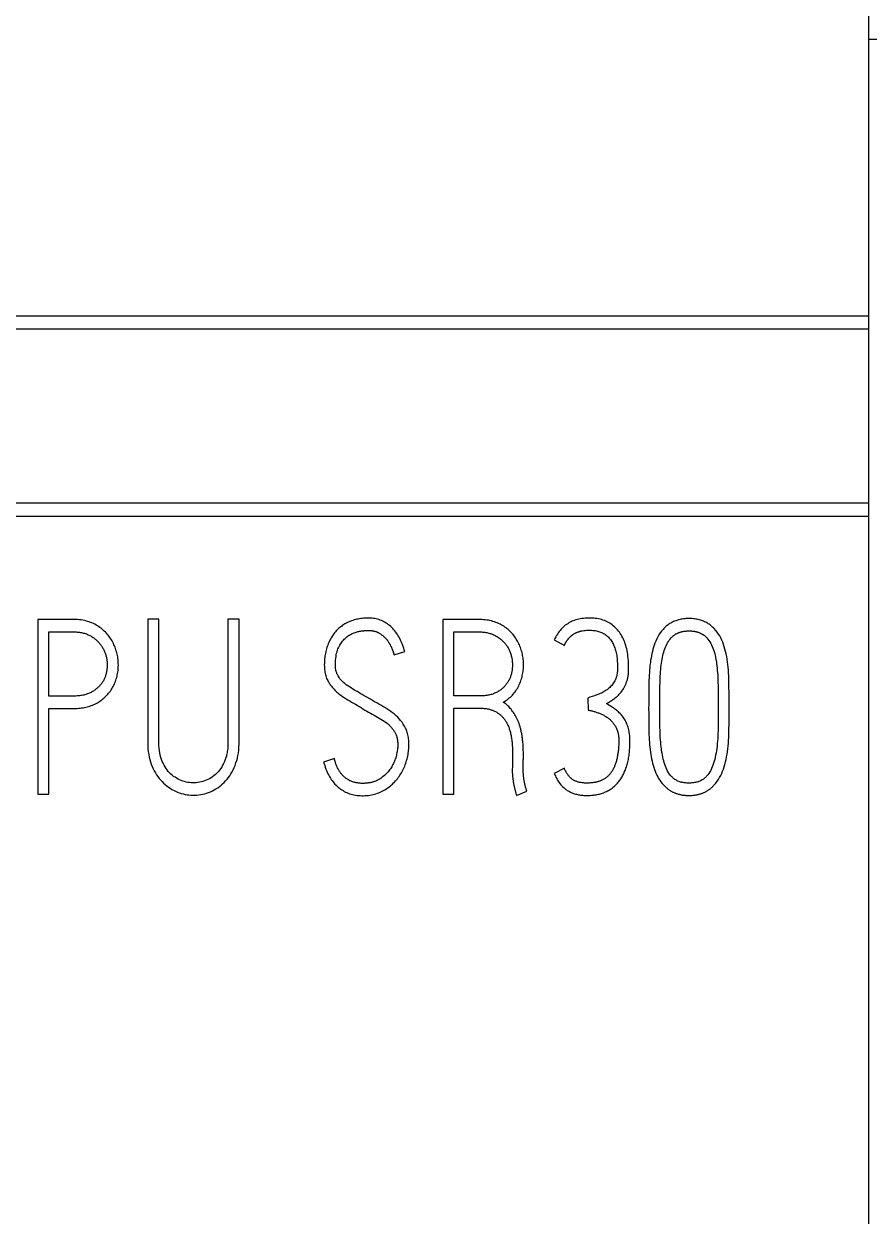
# Model space of a CAD drawing. Header units: inches. Extents: x 9000 to 22395, y 8106 to 17135.
# Drawn here: x 10273.94 to 10300.83, y 8392.68 to 8430.58 of the extents above; entities that cross this region are included whole.
import ezdxf

# ---------------------------------------------------------------- set-up
doc = ezdxf.new("R2010")
doc.units = ezdxf.units.IN
doc.header["$MEASUREMENT"] = 0
doc.layers.add('20000_FRONT_O', color=7, linetype='Continuous')
doc.layers.add('20500_FRONT_O_LABELING', color=7, linetype='Continuous')

# ---------------------------------------------------------------- blocks, each defined once
blk = doc.blocks.new('A$C21A67833')
at = {"layer": '20000_FRONT_O', "linetype": 'Continuous'}
for p, q in [((110, 0), (110, 100)), ((110, 56.444), (61.021, 56.444)), ((110, 56.258), (61.021, 56.258)), ((110, 53.765), (61.021, 53.765)), ((110, 53.578), (61.021, 53.578))]:
    blk.add_line(p, q, dxfattribs=at)
at = {"layer": '20500_FRONT_O_LABELING', "linetype": 'Continuous'}
for p, q in [((98.101, 52.103), (98.101, 49.603)), ((99.836, 52.106), (99.677, 52.106)), ((99.677, 52.106), (99.677, 50.334)), ((99.836, 50.336), (99.836, 52.106)), ((100.984, 52.106), (100.825, 52.106)), ((100.984, 50.361), (100.984, 52.106)), ((104.409, 52.103), (103.902, 52.103)), ((103.902, 52.103), (103.902, 49.603)), ((98.26, 51.926), (98.619, 51.926)), ((98.26, 51.007), (98.26, 51.926)), ((104.061, 51.926), (104.42, 51.926)), ((104.061, 51.011), (104.061, 51.926)), ((105.497, 51.812), (105.641, 51.732)), ((103.203, 51.596), (103.356, 51.645)), ((98.614, 51.007), (98.26, 51.007)), ((104.449, 51.011), (104.061, 51.011)), ((104.061, 49.603), (104.061, 50.834)), ((105.975, 50.979), (105.984, 50.806)), ((98.26, 49.603), (98.26, 50.831)), ((104.898, 50.221), (104.898, 49.991)), ((102.348, 50.112), (102.195, 50.064)), ((104.898, 49.991), (104.895, 49.96)), ((105.641, 49.974), (105.497, 49.901)), ((104.957, 49.586), (105.104, 49.648)), ((98.101, 49.603), (98.26, 49.603)), ((103.902, 49.603), (104.061, 49.603))]:
    blk.add_line(p, q, dxfattribs=at)
for points in [[(98.26, 50.831), (98.576, 50.831), (98.622, 50.831), (98.644, 50.831), (98.666, 50.832), (98.688, 50.833), (98.709, 50.835), (98.73, 50.838), (98.751, 50.841), (98.771, 50.845), (98.791, 50.849), (98.811, 50.853), (98.83, 50.859), (98.849, 50.865), (98.867, 50.871), (98.886, 50.878), (98.904, 50.886), (98.921, 50.894), (98.938, 50.902), (98.955, 50.911), (98.972, 50.921), (98.988, 50.931), (99.004, 50.942), (99.019, 50.954), (99.034, 50.966), (99.049, 50.978), (99.063, 50.991), (99.078, 51.005), (99.091, 51.019), (99.105, 51.033), (99.117, 51.048), (99.13, 51.064), (99.141, 51.079), (99.152, 51.095), (99.163, 51.112), (99.173, 51.128), (99.182, 51.145), (99.191, 51.162), (99.199, 51.18), (99.207, 51.198), (99.214, 51.216), (99.221, 51.235), (99.226, 51.253), (99.232, 51.272), (99.237, 51.291), (99.241, 51.31), (99.245, 51.329), (99.248, 51.349), (99.251, 51.368), (99.253, 51.388), (99.254, 51.408), (99.255, 51.428), (99.256, 51.448), (99.255, 51.468), (99.255, 51.488), (99.253, 51.508), (99.251, 51.528), (99.249, 51.548), (99.246, 51.568), (99.242, 51.588), (99.238, 51.607), (99.233, 51.627), (99.228, 51.647), (99.222, 51.666), (99.216, 51.686), (99.209, 51.705), (99.201, 51.724), (99.193, 51.742), (99.185, 51.76), (99.176, 51.778), (99.166, 51.796), (99.156, 51.813), (99.145, 51.83), (99.134, 51.846), (99.122, 51.862), (99.11, 51.878), (99.097, 51.894), (99.084, 51.909), (99.07, 51.924), (99.055, 51.938), (99.04, 51.952), (99.024, 51.965), (99.008, 51.978), (98.991, 51.99), (98.973, 52.002), (98.955, 52.013), (98.937, 52.024), (98.918, 52.034), (98.898, 52.044), (98.878, 52.053), (98.857, 52.062), (98.836, 52.07), (98.814, 52.076), (98.792, 52.083), (98.769, 52.088), (98.746, 52.092), (98.722, 52.096), (98.698, 52.099), (98.673, 52.101), (98.648, 52.102), (98.622, 52.103), (98.101, 52.103)], [(100.825, 52.106), (100.825, 50.346), (100.825, 50.327), (100.825, 50.307), (100.824, 50.288), (100.822, 50.269), (100.821, 50.251), (100.818, 50.233), (100.816, 50.215), (100.813, 50.198), (100.81, 50.181), (100.806, 50.164), (100.802, 50.148), (100.797, 50.132), (100.792, 50.117), (100.787, 50.101), (100.776, 50.072), (100.763, 50.044), (100.749, 50.017), (100.735, 49.992), (100.719, 49.968), (100.702, 49.946), (100.685, 49.924), (100.666, 49.904), (100.646, 49.886), (100.626, 49.869), (100.605, 49.853), (100.584, 49.838), (100.561, 49.825), (100.538, 49.813), (100.514, 49.803), (100.49, 49.794), (100.466, 49.786), (100.441, 49.779), (100.417, 49.774), (100.393, 49.77), (100.369, 49.767), (100.345, 49.766), (100.321, 49.766), (100.298, 49.767), (100.274, 49.769), (100.25, 49.773), (100.226, 49.778), (100.203, 49.784), (100.179, 49.791), (100.156, 49.799), (100.133, 49.809), (100.11, 49.82), (100.088, 49.832), (100.067, 49.845), (100.047, 49.859), (100.027, 49.875), (100.008, 49.892), (99.989, 49.91), (99.971, 49.93), (99.955, 49.951), (99.939, 49.973), (99.924, 49.996), (99.91, 50.021), (99.897, 50.046), (99.885, 50.073), (99.874, 50.102), (99.864, 50.131), (99.856, 50.162), (99.849, 50.194), (99.843, 50.228), (99.839, 50.263), (99.837, 50.299), (99.836, 50.336)], [(103.356, 51.645), (103.349, 51.671), (103.341, 51.695), (103.333, 51.719), (103.324, 51.743), (103.315, 51.765), (103.306, 51.788), (103.296, 51.809), (103.285, 51.83), (103.274, 51.85), (103.263, 51.869), (103.251, 51.888), (103.239, 51.906), (103.226, 51.924), (103.213, 51.941), (103.199, 51.957), (103.185, 51.972), (103.17, 51.987), (103.155, 52.002), (103.14, 52.015), (103.124, 52.028), (103.108, 52.04), (103.091, 52.051), (103.074, 52.061), (103.057, 52.071), (103.04, 52.079), (103.022, 52.087), (103.004, 52.095), (102.985, 52.101), (102.967, 52.107), (102.948, 52.111), (102.928, 52.115), (102.909, 52.119), (102.888, 52.121), (102.868, 52.123), (102.847, 52.124), (102.826, 52.124), (102.806, 52.123), (102.785, 52.122), (102.765, 52.121), (102.745, 52.119), (102.725, 52.116), (102.706, 52.113), (102.687, 52.11), (102.668, 52.106), (102.649, 52.102), (102.631, 52.097), (102.613, 52.091), (102.596, 52.085), (102.578, 52.079), (102.561, 52.071), (102.544, 52.064), (102.528, 52.056), (102.512, 52.048), (102.497, 52.039), (102.482, 52.03), (102.467, 52.02), (102.453, 52.01), (102.439, 51.999), (102.425, 51.988), (102.412, 51.977), (102.399, 51.965), (102.387, 51.953), (102.375, 51.94), (102.363, 51.927), (102.352, 51.913), (102.341, 51.899), (102.33, 51.885), (102.32, 51.87), (102.31, 51.855), (102.301, 51.839), (102.292, 51.823), (102.283, 51.807), (102.275, 51.79), (102.267, 51.773), (102.26, 51.755), (102.253, 51.737), (102.246, 51.719), (102.24, 51.701), (102.235, 51.682), (102.229, 51.663), (102.225, 51.643), (102.221, 51.623), (102.217, 51.603), (102.214, 51.583), (102.211, 51.562), (102.209, 51.542), (102.207, 51.52), (102.206, 51.499), (102.205, 51.477), (102.204, 51.455), (102.205, 51.433), (102.206, 51.411), (102.207, 51.39), (102.21, 51.37), (102.213, 51.35), (102.216, 51.331), (102.221, 51.313), (102.226, 51.295), (102.231, 51.278), (102.238, 51.261), (102.245, 51.245), (102.253, 51.229)], [(104.767, 50.921), (104.785, 50.932), (104.803, 50.943), (104.82, 50.955), (104.837, 50.968), (104.853, 50.981), (104.868, 50.994), (104.883, 51.008), (104.897, 51.022), (104.91, 51.037), (104.923, 51.052), (104.935, 51.068), (104.947, 51.084), (104.957, 51.101), (104.968, 51.118), (104.978, 51.135), (104.987, 51.153), (104.995, 51.171), (105.003, 51.19), (105.011, 51.208), (105.017, 51.227), (105.024, 51.245), (105.03, 51.264), (105.035, 51.282), (105.039, 51.301), (105.044, 51.32), (105.047, 51.339), (105.05, 51.358), (105.053, 51.377), (105.055, 51.396), (105.056, 51.416), (105.057, 51.435), (105.057, 51.454), (105.057, 51.474), (105.056, 51.493), (105.055, 51.513), (105.053, 51.532), (105.05, 51.551), (105.047, 51.57), (105.044, 51.589), (105.04, 51.608), (105.036, 51.627), (105.031, 51.646), (105.025, 51.665), (105.019, 51.684), (105.013, 51.702), (105.006, 51.721), (104.998, 51.739), (104.99, 51.756), (104.981, 51.774), (104.972, 51.791), (104.963, 51.808), (104.953, 51.824), (104.942, 51.84), (104.931, 51.856), (104.919, 51.872), (104.907, 51.887), (104.894, 51.902), (104.881, 51.917), (104.867, 51.931), (104.853, 51.944), (104.838, 51.958), (104.823, 51.97), (104.807, 51.983), (104.791, 51.994), (104.774, 52.006), (104.756, 52.017), (104.738, 52.027), (104.72, 52.037), (104.7, 52.046), (104.681, 52.054), (104.661, 52.062), (104.64, 52.07), (104.619, 52.076), (104.598, 52.082), (104.576, 52.087), (104.553, 52.092), (104.53, 52.095), (104.507, 52.098), (104.483, 52.1), (104.459, 52.102), (104.434, 52.103), (104.409, 52.103)], [(106.243, 50.9), (106.273, 50.917), (106.302, 50.935), (106.331, 50.954), (106.36, 50.974), (106.374, 50.985), (106.388, 50.996), (106.402, 51.008), (106.415, 51.021), (106.428, 51.035), (106.441, 51.049), (106.454, 51.064), (106.466, 51.079), (106.477, 51.095), (106.488, 51.112), (106.498, 51.13), (106.508, 51.149), (106.517, 51.168), (106.526, 51.188), (106.533, 51.209), (106.537, 51.22), (106.54, 51.231), (106.543, 51.243), (106.546, 51.254), (106.549, 51.267), (106.551, 51.279), (106.553, 51.292), (106.555, 51.305), (106.557, 51.319), (106.558, 51.333), (106.559, 51.347), (106.56, 51.362), (106.561, 51.377), (106.561, 51.392), (106.561, 51.408), (106.561, 51.424), (106.561, 51.455), (106.56, 51.486), (106.558, 51.516), (106.555, 51.545), (106.552, 51.574), (106.549, 51.601), (106.544, 51.629), (106.539, 51.655), (106.534, 51.681), (106.527, 51.706), (106.521, 51.731), (106.513, 51.755), (106.505, 51.778), (106.496, 51.8), (106.487, 51.822), (106.476, 51.843), (106.466, 51.863), (106.454, 51.883), (106.442, 51.902), (106.43, 51.92), (106.417, 51.937), (106.403, 51.954), (106.388, 51.97), (106.373, 51.986), (106.358, 52), (106.342, 52.014), (106.325, 52.026), (106.308, 52.039), (106.291, 52.05), (106.272, 52.06), (106.254, 52.07), (106.234, 52.079), (106.215, 52.087), (106.194, 52.094), (106.173, 52.101), (106.152, 52.106), (106.13, 52.111), (106.107, 52.115), (106.084, 52.119), (106.061, 52.121), (106.037, 52.123), (106.012, 52.124), (105.987, 52.124), (105.962, 52.123), (105.938, 52.121), (105.914, 52.119), (105.891, 52.116), (105.868, 52.112), (105.846, 52.108), (105.824, 52.102), (105.803, 52.096), (105.783, 52.089), (105.763, 52.082), (105.744, 52.073), (105.725, 52.064), (105.707, 52.054), (105.689, 52.043), (105.672, 52.032), (105.655, 52.02), (105.639, 52.007), (105.623, 51.993), (105.608, 51.978), (105.594, 51.963), (105.58, 51.947), (105.566, 51.93), (105.553, 51.912), (105.541, 51.893), (105.529, 51.874), (105.518, 51.854), (105.507, 51.833), (105.497, 51.812)], [(108, 50.88), (108, 50.929), (108, 50.977), (107.999, 51.025), (107.999, 51.072), (107.998, 51.118), (107.998, 51.163), (107.997, 51.208), (107.996, 51.252), (107.994, 51.295), (107.992, 51.338), (107.989, 51.379), (107.985, 51.42), (107.981, 51.46), (107.976, 51.499), (107.971, 51.537), (107.965, 51.574), (107.958, 51.611), (107.949, 51.646), (107.94, 51.68), (107.931, 51.714), (107.92, 51.747), (107.908, 51.779), (107.895, 51.809), (107.881, 51.839), (107.865, 51.868), (107.847, 51.895), (107.829, 51.922), (107.808, 51.947), (107.787, 51.972), (107.776, 51.983), (107.764, 51.994), (107.752, 52.005), (107.74, 52.015), (107.728, 52.025), (107.715, 52.034), (107.702, 52.043), (107.689, 52.051), (107.675, 52.058), (107.661, 52.066), (107.647, 52.072), (107.633, 52.079), (107.618, 52.085), (107.603, 52.09), (107.588, 52.095), (107.572, 52.099), (107.556, 52.103), (107.54, 52.106), (107.523, 52.109), (107.506, 52.112), (107.489, 52.114), (107.472, 52.115), (107.454, 52.116), (107.436, 52.117), (107.4, 52.116), (107.382, 52.115), (107.364, 52.114), (107.347, 52.112), (107.33, 52.11), (107.314, 52.107), (107.297, 52.103), (107.281, 52.1), (107.266, 52.095), (107.25, 52.091), (107.235, 52.085), (107.22, 52.08), (107.206, 52.073), (107.191, 52.067), (107.177, 52.06), (107.164, 52.052), (107.15, 52.044), (107.137, 52.035), (107.125, 52.026), (107.112, 52.016), (107.1, 52.006), (107.088, 51.996), (107.077, 51.985), (107.065, 51.973), (107.055, 51.961), (107.034, 51.936), (107.014, 51.91), (106.996, 51.883), (106.979, 51.854), (106.964, 51.825), (106.95, 51.795), (106.938, 51.763)], [(98.619, 51.926), (98.635, 51.926), (98.652, 51.925), (98.667, 51.924), (98.683, 51.923), (98.698, 51.921), (98.714, 51.919), (98.728, 51.916), (98.743, 51.913), (98.757, 51.909), (98.771, 51.906), (98.784, 51.901), (98.798, 51.896), (98.811, 51.891), (98.823, 51.886), (98.836, 51.88), (98.848, 51.874), (98.86, 51.867), (98.871, 51.861), (98.882, 51.854), (98.893, 51.847), (98.904, 51.839), (98.915, 51.832), (98.925, 51.824), (98.935, 51.816), (98.944, 51.807), (98.954, 51.799), (98.963, 51.79), (98.971, 51.78), (98.98, 51.771), (98.988, 51.761), (98.996, 51.752), (99.004, 51.742), (99.011, 51.732), (99.018, 51.721), (99.025, 51.711), (99.031, 51.7), (99.037, 51.689), (99.043, 51.679), (99.049, 51.667), (99.054, 51.656), (99.059, 51.645), (99.063, 51.633), (99.067, 51.621), (99.071, 51.61), (99.075, 51.598), (99.078, 51.586), (99.081, 51.574), (99.084, 51.562), (99.087, 51.55), (99.089, 51.538), (99.091, 51.526), (99.092, 51.515), (99.094, 51.503), (99.095, 51.491), (99.096, 51.479), (99.096, 51.467), (99.096, 51.455), (99.096, 51.443), (99.096, 51.431), (99.095, 51.419), (99.095, 51.408), (99.093, 51.396), (99.092, 51.384), (99.09, 51.372), (99.088, 51.361), (99.086, 51.349), (99.083, 51.338), (99.08, 51.326), (99.077, 51.315), (99.074, 51.304), (99.07, 51.292), (99.066, 51.281), (99.062, 51.27), (99.057, 51.259), (99.052, 51.248), (99.047, 51.238), (99.041, 51.227), (99.035, 51.217), (99.029, 51.207), (99.023, 51.197), (99.016, 51.188), (99.009, 51.178), (99.001, 51.169), (98.993, 51.16), (98.985, 51.151), (98.977, 51.142), (98.968, 51.133), (98.959, 51.125), (98.95, 51.117), (98.94, 51.109), (98.931, 51.101), (98.92, 51.094), (98.91, 51.087), (98.899, 51.08), (98.888, 51.073), (98.877, 51.067), (98.865, 51.06), (98.853, 51.055), (98.841, 51.049), (98.828, 51.043), (98.815, 51.038), (98.802, 51.034), (98.788, 51.029), (98.774, 51.025), (98.76, 51.022), (98.745, 51.019), (98.73, 51.016), (98.714, 51.014), (98.699, 51.012), (98.682, 51.01), (98.666, 51.009), (98.649, 51.008), (98.632, 51.007), (98.614, 51.007)], [(102.692, 51.062), (102.638, 51.092), (102.612, 51.107), (102.587, 51.123), (102.564, 51.138), (102.541, 51.154), (102.519, 51.17), (102.499, 51.186), (102.479, 51.202), (102.461, 51.219), (102.445, 51.237), (102.429, 51.256), (102.415, 51.275), (102.402, 51.295), (102.396, 51.305), (102.391, 51.315), (102.386, 51.326), (102.382, 51.338), (102.378, 51.349), (102.374, 51.361), (102.371, 51.373), (102.369, 51.386), (102.367, 51.399), (102.365, 51.412), (102.364, 51.426), (102.364, 51.44), (102.364, 51.468), (102.365, 51.496), (102.366, 51.523), (102.369, 51.548), (102.372, 51.573), (102.376, 51.597), (102.381, 51.619), (102.387, 51.641), (102.393, 51.662), (102.4, 51.681), (102.408, 51.7), (102.417, 51.717), (102.427, 51.734), (102.436, 51.75), (102.446, 51.766), (102.457, 51.78), (102.467, 51.794), (102.478, 51.807), (102.49, 51.82), (102.502, 51.832), (102.514, 51.843), (102.526, 51.853), (102.539, 51.863), (102.552, 51.872), (102.565, 51.88), (102.578, 51.888), (102.591, 51.895), (102.604, 51.902), (102.618, 51.908), (102.631, 51.914), (102.645, 51.919), (102.659, 51.923), (102.673, 51.927), (102.686, 51.93), (102.7, 51.933)], [(102.7, 51.933), (102.71, 51.935), (102.719, 51.936), (102.727, 51.937), (102.736, 51.939), (102.744, 51.94), (102.753, 51.941), (102.761, 51.942), (102.768, 51.943), (102.776, 51.944), (102.784, 51.944), (102.791, 51.945), (102.798, 51.946), (102.805, 51.946), (102.812, 51.946), (102.818, 51.947), (102.825, 51.947), (102.831, 51.947), (102.837, 51.947), (102.843, 51.947), (102.849, 51.947), (102.854, 51.946), (102.86, 51.946), (102.866, 51.946), (102.872, 51.945), (102.877, 51.945), (102.883, 51.944), (102.888, 51.943), (102.894, 51.942), (102.899, 51.941), (102.904, 51.94), (102.91, 51.939), (102.915, 51.938), (102.92, 51.937), (102.925, 51.935), (102.93, 51.934), (102.935, 51.932), (102.94, 51.931), (102.945, 51.929), (102.95, 51.927), (102.955, 51.926), (102.96, 51.924), (102.964, 51.921), (102.969, 51.919), (102.974, 51.917), (102.978, 51.915), (102.982, 51.912), (102.991, 51.907), (103, 51.902), (103.008, 51.897), (103.016, 51.891), (103.024, 51.886), (103.032, 51.88), (103.04, 51.874), (103.047, 51.868), (103.054, 51.862), (103.062, 51.855), (103.068, 51.848), (103.075, 51.842), (103.082, 51.835), (103.088, 51.828), (103.094, 51.82)], [(104.42, 51.926), (104.437, 51.926), (104.453, 51.925), (104.469, 51.924), (104.485, 51.923), (104.501, 51.921), (104.516, 51.919), (104.531, 51.916), (104.545, 51.913), (104.559, 51.909), (104.573, 51.905), (104.587, 51.901), (104.6, 51.896), (104.614, 51.891), (104.626, 51.885), (104.639, 51.879), (104.651, 51.873), (104.663, 51.866), (104.674, 51.86), (104.686, 51.853), (104.697, 51.846), (104.707, 51.838), (104.718, 51.831), (104.728, 51.823), (104.738, 51.815), (104.748, 51.806), (104.757, 51.798), (104.766, 51.789), (104.775, 51.78), (104.783, 51.77), (104.792, 51.761), (104.8, 51.751), (104.807, 51.741), (104.815, 51.731), (104.822, 51.721), (104.828, 51.71), (104.835, 51.7), (104.841, 51.689), (104.846, 51.678), (104.852, 51.666), (104.857, 51.655), (104.862, 51.643), (104.866, 51.631), (104.871, 51.619), (104.874, 51.607), (104.878, 51.595), (104.881, 51.583), (104.884, 51.571), (104.887, 51.558), (104.889, 51.546), (104.892, 51.534), (104.893, 51.522), (104.895, 51.509), (104.896, 51.497), (104.897, 51.485), (104.898, 51.472), (104.898, 51.46), (104.898, 51.448), (104.898, 51.436), (104.897, 51.423), (104.896, 51.411), (104.895, 51.399), (104.894, 51.387), (104.892, 51.375), (104.89, 51.363), (104.887, 51.351), (104.885, 51.34), (104.882, 51.328), (104.879, 51.316), (104.875, 51.304), (104.872, 51.293), (104.868, 51.281), (104.863, 51.27), (104.859, 51.258), (104.854, 51.248), (104.849, 51.237), (104.843, 51.226), (104.837, 51.216), (104.831, 51.205), (104.824, 51.195), (104.818, 51.186), (104.81, 51.176), (104.803, 51.166), (104.795, 51.157), (104.787, 51.148), (104.779, 51.139), (104.77, 51.13), (104.761, 51.122), (104.752, 51.114), (104.742, 51.106), (104.732, 51.098), (104.722, 51.091), (104.711, 51.084), (104.7, 51.077), (104.689, 51.07), (104.678, 51.064), (104.666, 51.058), (104.654, 51.052), (104.641, 51.047), (104.628, 51.041), (104.615, 51.037), (104.602, 51.032), (104.588, 51.028), (104.574, 51.025), (104.559, 51.022), (104.544, 51.019), (104.529, 51.016), (104.514, 51.014), (104.498, 51.013), (104.482, 51.012), (104.466, 51.011), (104.449, 51.011)], [(105.641, 51.732), (105.643, 51.738), (105.646, 51.743), (105.648, 51.748), (105.651, 51.753), (105.654, 51.758), (105.656, 51.763), (105.659, 51.768), (105.662, 51.773), (105.664, 51.778), (105.667, 51.783), (105.67, 51.787), (105.673, 51.792), (105.676, 51.796), (105.679, 51.801), (105.682, 51.805), (105.685, 51.809), (105.688, 51.813), (105.691, 51.817), (105.694, 51.821), (105.697, 51.825), (105.7, 51.829), (105.703, 51.833), (105.707, 51.837), (105.71, 51.84), (105.713, 51.844), (105.717, 51.847), (105.72, 51.851), (105.723, 51.854), (105.727, 51.857), (105.73, 51.86), (105.734, 51.863), (105.737, 51.866), (105.74, 51.869), (105.744, 51.872), (105.747, 51.875), (105.751, 51.878), (105.754, 51.881), (105.758, 51.883), (105.762, 51.886), (105.765, 51.888), (105.769, 51.891), (105.772, 51.893), (105.779, 51.898), (105.787, 51.902), (105.794, 51.906), (105.801, 51.91), (105.809, 51.913), (105.816, 51.916), (105.824, 51.92), (105.831, 51.923), (105.839, 51.925), (105.846, 51.928), (105.854, 51.93), (105.861, 51.933), (105.869, 51.935), (105.877, 51.937), (105.884, 51.939), (105.892, 51.94), (105.9, 51.942)], [(105.9, 51.942), (105.919, 51.945), (105.939, 51.947), (105.958, 51.949), (105.977, 51.95), (105.995, 51.95), (106.014, 51.95), (106.032, 51.949), (106.049, 51.948), (106.066, 51.946), (106.083, 51.944), (106.099, 51.941), (106.115, 51.937), (106.131, 51.933), (106.146, 51.928), (106.16, 51.923), (106.174, 51.917), (106.188, 51.91), (106.201, 51.903), (106.214, 51.896), (106.227, 51.888), (106.239, 51.879), (106.25, 51.87), (106.262, 51.86), (106.272, 51.849), (106.283, 51.838), (106.293, 51.827), (106.302, 51.815), (106.311, 51.802), (106.32, 51.789), (106.328, 51.775), (106.336, 51.76), (106.343, 51.746), (106.35, 51.73), (106.356, 51.714), (106.362, 51.697), (106.368, 51.68), (106.373, 51.662), (106.378, 51.644), (106.382, 51.625), (106.386, 51.606), (106.39, 51.586), (106.393, 51.565), (106.395, 51.544), (106.398, 51.522), (106.399, 51.5), (106.401, 51.477), (106.402, 51.453), (106.402, 51.429), (106.402, 51.405), (106.402, 51.393), (106.402, 51.381), (106.401, 51.37), (106.4, 51.358), (106.399, 51.347), (106.397, 51.337), (106.396, 51.326), (106.394, 51.316), (106.392, 51.306), (106.39, 51.296), (106.387, 51.286), (106.385, 51.277), (106.382, 51.268), (106.378, 51.259), (106.375, 51.25), (106.371, 51.242), (106.368, 51.234), (106.364, 51.226), (106.355, 51.21), (106.346, 51.196), (106.336, 51.181), (106.326, 51.168), (106.315, 51.155), (106.304, 51.143), (106.293, 51.131), (106.28, 51.12), (106.268, 51.109), (106.255, 51.099), (106.241, 51.09), (106.227, 51.081), (106.213, 51.072), (106.198, 51.064), (106.183, 51.056), (106.168, 51.049), (106.152, 51.042), (106.136, 51.035), (106.104, 51.023), (106.071, 51.012), (106.039, 51.001), (106.007, 50.99), (105.975, 50.979)], [(107.17, 51.839), (107.174, 51.844), (107.178, 51.848), (107.182, 51.852), (107.186, 51.857), (107.191, 51.861), (107.195, 51.865), (107.199, 51.868), (107.204, 51.872), (107.209, 51.876), (107.213, 51.879), (107.218, 51.883), (107.223, 51.886), (107.228, 51.889), (107.233, 51.893), (107.238, 51.896), (107.243, 51.899), (107.249, 51.901), (107.254, 51.904), (107.259, 51.907), (107.265, 51.909), (107.271, 51.912), (107.276, 51.914), (107.282, 51.916), (107.288, 51.919), (107.294, 51.921), (107.3, 51.922), (107.306, 51.924), (107.312, 51.926), (107.318, 51.928), (107.325, 51.929), (107.331, 51.931), (107.338, 51.932), (107.344, 51.933), (107.351, 51.934), (107.358, 51.935), (107.365, 51.936), (107.372, 51.937), (107.379, 51.938), (107.386, 51.938), (107.393, 51.939), (107.4, 51.939), (107.407, 51.94), (107.415, 51.94), (107.422, 51.94), (107.43, 51.94), (107.437, 51.94), (107.445, 51.939), (107.452, 51.939), (107.46, 51.939), (107.467, 51.938), (107.474, 51.938), (107.481, 51.937), (107.488, 51.936), (107.495, 51.935), (107.502, 51.934), (107.508, 51.933), (107.515, 51.931), (107.521, 51.93), (107.528, 51.929), (107.534, 51.927), (107.541, 51.925), (107.547, 51.923), (107.553, 51.922), (107.559, 51.92), (107.565, 51.917), (107.571, 51.915), (107.577, 51.913), (107.583, 51.91), (107.589, 51.908), (107.594, 51.905), (107.6, 51.902), (107.605, 51.9), (107.611, 51.897), (107.616, 51.894), (107.621, 51.89), (107.626, 51.887), (107.631, 51.884), (107.636, 51.88), (107.641, 51.877), (107.646, 51.873), (107.651, 51.869), (107.655, 51.865), (107.66, 51.861), (107.665, 51.857), (107.669, 51.853), (107.673, 51.848), (107.678, 51.844), (107.682, 51.839)], [(103.094, 51.82), (103.098, 51.816), (103.102, 51.811), (103.105, 51.806), (103.109, 51.801), (103.113, 51.796), (103.116, 51.791), (103.12, 51.786), (103.123, 51.78), (103.126, 51.775), (103.13, 51.77), (103.133, 51.765), (103.136, 51.76), (103.139, 51.755), (103.142, 51.749), (103.145, 51.744), (103.148, 51.739), (103.151, 51.733), (103.153, 51.728), (103.156, 51.723), (103.159, 51.717), (103.161, 51.712), (103.164, 51.706), (103.166, 51.701), (103.169, 51.695), (103.171, 51.69), (103.173, 51.685), (103.175, 51.679), (103.177, 51.674), (103.179, 51.669), (103.181, 51.664), (103.183, 51.659), (103.185, 51.654), (103.187, 51.648), (103.189, 51.644), (103.19, 51.639), (103.192, 51.634), (103.194, 51.629), (103.195, 51.624), (103.197, 51.619), (103.198, 51.615), (103.199, 51.61), (103.2, 51.605), (103.202, 51.601), (103.203, 51.596)], [(106.938, 51.763), (106.928, 51.735), (106.918, 51.706), (106.91, 51.677), (106.902, 51.647), (106.895, 51.616), (106.888, 51.584), (106.882, 51.552), (106.876, 51.519), (106.872, 51.486), (106.867, 51.452), (106.864, 51.417), (106.86, 51.381), (106.858, 51.345), (106.855, 51.308), (106.854, 51.271), (106.852, 51.232), (106.851, 51.194), (106.851, 51.154), (106.85, 51.115), (106.85, 51.074), (106.849, 51.034), (106.849, 50.992), (106.849, 50.95), (106.849, 50.908), (106.848, 50.822)], [(107.008, 50.821), (107.008, 50.899), (107.008, 50.938), (107.008, 50.976), (107.008, 51.014), (107.009, 51.051), (107.009, 51.087), (107.01, 51.123), (107.01, 51.158), (107.011, 51.193), (107.012, 51.227), (107.013, 51.26), (107.015, 51.293), (107.017, 51.325), (107.019, 51.357), (107.021, 51.388), (107.024, 51.418), (107.027, 51.448), (107.031, 51.478), (107.035, 51.506), (107.04, 51.534), (107.045, 51.561), (107.051, 51.587), (107.057, 51.613), (107.064, 51.637), (107.071, 51.661), (107.079, 51.684), (107.087, 51.706), (107.097, 51.727), (107.107, 51.748), (107.118, 51.768), (107.13, 51.787), (107.142, 51.805), (107.156, 51.823), (107.17, 51.839)], [(107.682, 51.839), (107.696, 51.821), (107.71, 51.802), (107.723, 51.782), (107.736, 51.761), (107.747, 51.74), (107.758, 51.717), (107.768, 51.694), (107.777, 51.669), (107.785, 51.644), (107.793, 51.617), (107.8, 51.59), (107.806, 51.562), (107.812, 51.533), (107.817, 51.503), (107.821, 51.472), (107.825, 51.44), (107.828, 51.407), (107.831, 51.374), (107.834, 51.34), (107.836, 51.306), (107.838, 51.27), (107.839, 51.234), (107.84, 51.198), (107.841, 51.161), (107.842, 51.123), (107.843, 51.084), (107.843, 51.044), (107.844, 51.004), (107.844, 50.964), (107.844, 50.922), (107.844, 50.88)], [(102.253, 51.229), (102.26, 51.217), (102.267, 51.205), (102.274, 51.193), (102.282, 51.181), (102.29, 51.169), (102.298, 51.158), (102.307, 51.147), (102.315, 51.136), (102.325, 51.125), (102.334, 51.114), (102.344, 51.104), (102.354, 51.094), (102.364, 51.084), (102.374, 51.074), (102.385, 51.065), (102.396, 51.055), (102.418, 51.037), (102.441, 51.019), (102.465, 51.002), (102.49, 50.985), (102.515, 50.969), (102.541, 50.953), (102.568, 50.938), (102.595, 50.922), (102.622, 50.907), (102.649, 50.891), (102.676, 50.875), (102.703, 50.858), (102.73, 50.842), (102.757, 50.825), (102.785, 50.808), (102.812, 50.792), (102.838, 50.777), (102.865, 50.762), (102.891, 50.747), (102.917, 50.733), (102.943, 50.72), (102.968, 50.706), (102.992, 50.693), (103.016, 50.679), (103.039, 50.664), (103.061, 50.649), (103.082, 50.634), (103.103, 50.618), (103.112, 50.61), (103.122, 50.602), (103.131, 50.594), (103.14, 50.585), (103.149, 50.577), (103.157, 50.568), (103.165, 50.559), (103.173, 50.55), (103.181, 50.541), (103.188, 50.531), (103.195, 50.522), (103.202, 50.512), (103.208, 50.502), (103.214, 50.492)], [(102.865, 50.961), (102.806, 50.996), (102.777, 51.013), (102.748, 51.03), (102.72, 51.046), (102.692, 51.062)], [(102.195, 50.064), (102.203, 50.038), (102.21, 50.013), (102.219, 49.988), (102.227, 49.964), (102.237, 49.941), (102.246, 49.918), (102.257, 49.896), (102.267, 49.875), (102.279, 49.855), (102.291, 49.835), (102.303, 49.816), (102.316, 49.798), (102.329, 49.78), (102.343, 49.764), (102.357, 49.747), (102.372, 49.732), (102.388, 49.717), (102.404, 49.703), (102.42, 49.69), (102.437, 49.677), (102.454, 49.666), (102.472, 49.655), (102.49, 49.644), (102.509, 49.635), (102.528, 49.626), (102.547, 49.618), (102.567, 49.611), (102.587, 49.605), (102.608, 49.599), (102.629, 49.594), (102.651, 49.59), (102.673, 49.587), (102.695, 49.585), (102.718, 49.583), (102.742, 49.582), (102.766, 49.582), (102.789, 49.583), (102.813, 49.584), (102.835, 49.586), (102.858, 49.589), (102.88, 49.593), (102.902, 49.598), (102.923, 49.603), (102.944, 49.609), (102.965, 49.616), (102.985, 49.624), (103.005, 49.633), (103.025, 49.642), (103.044, 49.652), (103.063, 49.662), (103.081, 49.673), (103.099, 49.685), (103.116, 49.697), (103.133, 49.709), (103.15, 49.722), (103.166, 49.736), (103.181, 49.749), (103.196, 49.764), (103.21, 49.778), (103.224, 49.794), (103.238, 49.809), (103.251, 49.825), (103.264, 49.842), (103.276, 49.859), (103.287, 49.876), (103.298, 49.893), (103.309, 49.911), (103.319, 49.93), (103.329, 49.948), (103.338, 49.967), (103.347, 49.987), (103.355, 50.006), (103.363, 50.026), (103.37, 50.047), (103.377, 50.067), (103.383, 50.088), (103.389, 50.109), (103.394, 50.13), (103.399, 50.15), (103.403, 50.171), (103.406, 50.192), (103.409, 50.213), (103.411, 50.234), (103.413, 50.255), (103.415, 50.276), (103.415, 50.297), (103.415, 50.318), (103.415, 50.339), (103.414, 50.359), (103.413, 50.379), (103.411, 50.398), (103.408, 50.417), (103.405, 50.435), (103.401, 50.453), (103.397, 50.47), (103.392, 50.487), (103.387, 50.504), (103.381, 50.52), (103.374, 50.535), (103.367, 50.55), (103.352, 50.579), (103.335, 50.607), (103.317, 50.633), (103.297, 50.659), (103.277, 50.683), (103.255, 50.706), (103.232, 50.727), (103.207, 50.748), (103.182, 50.768), (103.156, 50.788), (103.129, 50.806), (103.101, 50.824), (103.073, 50.842), (103.044, 50.859), (103.014, 50.875), (102.984, 50.892), (102.954, 50.909), (102.925, 50.926), (102.895, 50.944), (102.865, 50.961)], [(104.061, 50.834), (104.425, 50.834), (104.45, 50.834), (104.463, 50.834), (104.476, 50.833), (104.488, 50.832), (104.5, 50.831), (104.512, 50.829), (104.524, 50.828), (104.536, 50.826), (104.547, 50.824), (104.559, 50.821), (104.57, 50.818), (104.581, 50.815), (104.592, 50.812), (104.602, 50.808), (104.613, 50.805), (104.623, 50.801), (104.633, 50.796), (104.643, 50.792), (104.653, 50.787), (104.663, 50.782), (104.672, 50.776), (104.681, 50.771), (104.69, 50.765), (104.699, 50.758), (104.708, 50.752), (104.717, 50.745), (104.725, 50.738), (104.733, 50.731), (104.741, 50.723), (104.749, 50.716), (104.757, 50.708), (104.764, 50.699), (104.772, 50.691), (104.779, 50.682), (104.786, 50.673), (104.793, 50.663), (104.799, 50.653), (104.805, 50.643), (104.812, 50.633), (104.818, 50.622), (104.823, 50.611), (104.829, 50.6), (104.834, 50.589), (104.839, 50.577), (104.844, 50.565), (104.849, 50.552), (104.853, 50.539), (104.857, 50.526), (104.861, 50.513), (104.865, 50.499), (104.869, 50.485), (104.872, 50.471), (104.875, 50.456), (104.878, 50.442), (104.881, 50.426), (104.884, 50.411), (104.886, 50.395), (104.888, 50.379), (104.89, 50.363), (104.892, 50.346), (104.893, 50.329), (104.895, 50.312), (104.896, 50.294), (104.897, 50.276), (104.897, 50.258), (104.898, 50.239), (104.898, 50.221)], [(105.054, 50.106), (105.054, 50.176), (105.054, 50.194), (105.054, 50.211), (105.053, 50.228), (105.053, 50.245), (105.052, 50.262), (105.051, 50.278), (105.051, 50.294), (105.05, 50.31), (105.049, 50.326), (105.047, 50.342), (105.046, 50.357), (105.044, 50.372), (105.043, 50.387), (105.041, 50.402), (105.039, 50.416), (105.037, 50.43), (105.035, 50.444), (105.033, 50.458), (105.031, 50.471), (105.028, 50.485), (105.025, 50.498), (105.023, 50.511), (105.02, 50.523), (105.017, 50.536), (105.014, 50.548), (105.01, 50.56), (105.007, 50.572), (105.004, 50.583), (105, 50.595), (104.996, 50.606), (104.992, 50.616), (104.988, 50.627), (104.984, 50.638), (104.98, 50.648), (104.976, 50.658), (104.971, 50.667), (104.962, 50.687), (104.952, 50.705), (104.943, 50.723), (104.933, 50.74), (104.922, 50.757), (104.912, 50.773), (104.901, 50.788), (104.89, 50.803), (104.879, 50.818), (104.867, 50.831), (104.856, 50.845), (104.844, 50.857), (104.831, 50.869), (104.819, 50.881), (104.806, 50.892), (104.793, 50.902), (104.78, 50.912), (104.767, 50.921)], [(105.497, 49.901), (105.505, 49.883), (105.513, 49.865), (105.521, 49.847), (105.531, 49.829), (105.54, 49.811), (105.551, 49.792), (105.562, 49.774), (105.575, 49.757), (105.588, 49.74), (105.603, 49.723), (105.619, 49.708), (105.636, 49.693), (105.654, 49.678), (105.664, 49.671), (105.673, 49.665), (105.683, 49.658), (105.694, 49.652), (105.704, 49.646), (105.715, 49.64), (105.727, 49.635), (105.738, 49.629), (105.75, 49.624), (105.762, 49.619), (105.774, 49.614), (105.787, 49.61), (105.8, 49.606), (105.814, 49.602), (105.828, 49.599), (105.842, 49.596), (105.857, 49.594), (105.873, 49.591), (105.889, 49.589), (105.905, 49.588), (105.922, 49.587), (105.939, 49.586), (105.957, 49.586), (105.975, 49.586), (105.993, 49.586), (106.011, 49.587), (106.028, 49.588), (106.046, 49.589), (106.063, 49.591), (106.079, 49.593), (106.096, 49.596), (106.112, 49.599), (106.128, 49.602), (106.144, 49.606), (106.159, 49.61), (106.174, 49.615), (106.189, 49.62), (106.204, 49.625), (106.218, 49.631), (106.232, 49.637), (106.246, 49.643), (106.26, 49.65), (106.273, 49.657), (106.286, 49.665), (106.299, 49.673), (106.311, 49.681), (106.324, 49.69), (106.336, 49.699), (106.347, 49.709), (106.359, 49.719), (106.37, 49.729), (106.381, 49.74), (106.391, 49.751), (106.402, 49.762), (106.412, 49.774), (106.422, 49.786), (106.431, 49.799), (106.441, 49.811), (106.45, 49.825), (106.458, 49.838), (106.467, 49.852), (106.475, 49.866), (106.483, 49.881), (106.49, 49.896), (106.497, 49.911), (106.504, 49.926), (106.511, 49.942), (106.517, 49.959), (106.523, 49.975), (106.529, 49.992), (106.534, 50.009), (106.539, 50.027), (106.544, 50.045), (106.549, 50.063), (106.553, 50.082), (106.557, 50.1), (106.56, 50.12), (106.564, 50.139), (106.567, 50.159), (106.569, 50.179), (106.572, 50.2), (106.574, 50.221), (106.576, 50.242), (106.577, 50.264), (106.578, 50.286), (106.579, 50.308), (106.58, 50.33), (106.58, 50.353), (106.58, 50.377), (106.58, 50.399), (106.578, 50.422), (106.577, 50.443), (106.574, 50.464), (106.571, 50.485), (106.568, 50.505), (106.564, 50.524), (106.559, 50.543), (106.554, 50.561), (106.548, 50.579), (106.542, 50.596), (106.535, 50.613), (106.528, 50.629), (106.52, 50.645), (106.512, 50.661), (106.503, 50.676), (106.494, 50.69), (106.485, 50.704), (106.475, 50.718), (106.464, 50.731), (106.453, 50.744), (106.441, 50.757), (106.428, 50.769), (106.415, 50.781), (106.402, 50.793), (106.388, 50.804), (106.373, 50.815), (106.358, 50.826), (106.343, 50.837), (106.327, 50.847), (106.311, 50.858), (106.295, 50.869), (106.278, 50.879), (106.243, 50.9)], [(107.844, 50.88), (107.844, 50.795), (107.844, 50.753), (107.844, 50.712), (107.843, 50.671), (107.843, 50.63), (107.842, 50.59), (107.841, 50.551), (107.841, 50.512), (107.839, 50.474), (107.838, 50.436), (107.836, 50.399), (107.833, 50.363), (107.83, 50.328), (107.827, 50.293), (107.823, 50.259), (107.818, 50.226), (107.813, 50.194), (107.807, 50.162), (107.801, 50.132), (107.794, 50.102), (107.786, 50.074), (107.778, 50.046), (107.769, 50.019), (107.759, 49.994), (107.748, 49.969), (107.736, 49.945), (107.723, 49.923), (107.709, 49.901), (107.694, 49.881), (107.678, 49.862), (107.669, 49.853), (107.661, 49.844), (107.652, 49.836), (107.642, 49.828), (107.633, 49.821), (107.623, 49.814), (107.612, 49.807), (107.601, 49.801), (107.59, 49.796), (107.579, 49.791), (107.567, 49.786), (107.555, 49.781), (107.543, 49.778), (107.53, 49.774), (107.517, 49.771), (107.503, 49.769), (107.489, 49.766), (107.475, 49.765), (107.461, 49.764), (107.446, 49.763), (107.431, 49.762), (107.415, 49.762), (107.4, 49.763), (107.385, 49.764), (107.371, 49.765), (107.357, 49.767), (107.343, 49.769), (107.33, 49.772), (107.317, 49.775), (107.304, 49.778), (107.292, 49.782), (107.28, 49.787), (107.268, 49.791), (107.257, 49.797), (107.246, 49.802), (107.235, 49.808), (107.225, 49.815), (107.215, 49.822), (107.205, 49.829), (107.196, 49.837), (107.187, 49.845), (107.179, 49.853), (107.163, 49.872), (107.147, 49.891), (107.133, 49.911), (107.12, 49.933), (107.108, 49.955), (107.097, 49.979), (107.087, 50.004), (107.078, 50.03)], [(107.788, 49.738), (107.809, 49.762), (107.828, 49.788), (107.847, 49.815), (107.864, 49.842), (107.879, 49.871), (107.894, 49.901), (107.907, 49.932), (107.918, 49.963), (107.929, 49.996), (107.939, 50.03), (107.949, 50.065), (107.957, 50.1), (107.964, 50.137), (107.971, 50.174), (107.976, 50.212), (107.981, 50.251), (107.986, 50.291), (107.989, 50.332), (107.992, 50.374), (107.994, 50.416), (107.996, 50.459), (107.997, 50.503), (107.998, 50.547), (107.999, 50.593), (107.999, 50.639), (108, 50.686), (108, 50.733), (108, 50.782), (108, 50.88)], [(105.984, 50.806), (105.995, 50.804), (106.006, 50.802), (106.018, 50.799), (106.029, 50.797), (106.04, 50.794), (106.051, 50.791), (106.063, 50.788), (106.074, 50.785), (106.085, 50.781), (106.096, 50.778), (106.108, 50.774), (106.119, 50.77), (106.13, 50.766), (106.142, 50.762), (106.153, 50.758), (106.164, 50.753), (106.175, 50.748), (106.186, 50.743), (106.196, 50.738), (106.207, 50.732), (106.217, 50.727), (106.227, 50.72), (106.237, 50.714), (106.247, 50.707), (106.257, 50.701), (106.267, 50.693), (106.276, 50.686), (106.286, 50.679), (106.295, 50.671), (106.304, 50.662), (106.312, 50.654), (106.321, 50.645), (106.329, 50.636), (106.336, 50.626), (106.344, 50.617), (106.351, 50.607), (106.358, 50.596), (106.365, 50.586), (106.372, 50.575), (106.378, 50.563), (106.384, 50.552), (106.386, 50.546), (106.389, 50.54), (106.392, 50.534), (106.394, 50.528), (106.397, 50.521), (106.399, 50.515), (106.401, 50.509), (106.403, 50.502), (106.405, 50.496), (106.407, 50.489), (106.409, 50.483), (106.41, 50.476), (106.412, 50.469), (106.413, 50.462), (106.414, 50.455), (106.415, 50.448), (106.417, 50.441), (106.417, 50.434), (106.418, 50.426), (106.419, 50.419), (106.42, 50.411), (106.42, 50.404), (106.421, 50.396), (106.421, 50.389), (106.421, 50.381), (106.421, 50.373)], [(106.848, 50.822), (106.849, 50.779), (106.849, 50.737), (106.849, 50.695), (106.849, 50.654), (106.85, 50.614), (106.85, 50.574), (106.851, 50.534), (106.852, 50.496), (106.852, 50.457), (106.854, 50.42), (106.856, 50.383), (106.858, 50.346), (106.861, 50.311), (106.864, 50.275), (106.868, 50.241), (106.873, 50.207), (106.878, 50.173), (106.884, 50.141), (106.89, 50.109), (106.897, 50.077), (106.904, 50.047), (106.912, 50.017), (106.921, 49.988), (106.93, 49.959), (106.94, 49.932), (106.951, 49.905), (106.964, 49.878), (106.977, 49.853), (106.991, 49.828), (107.007, 49.805), (107.024, 49.782), (107.042, 49.759), (107.061, 49.738)], [(107.078, 50.03), (107.07, 50.055), (107.063, 50.081), (107.056, 50.107), (107.05, 50.135), (107.044, 50.163), (107.039, 50.192), (107.034, 50.222), (107.03, 50.252), (107.026, 50.283), (107.023, 50.315), (107.02, 50.348), (107.017, 50.381), (107.015, 50.415), (107.013, 50.449), (107.012, 50.484), (107.011, 50.52), (107.01, 50.556), (107.009, 50.592), (107.009, 50.629), (107.008, 50.667), (107.008, 50.705), (107.008, 50.743), (107.008, 50.781), (107.008, 50.821)], [(99.677, 50.334), (99.678, 50.292), (99.68, 50.251), (99.684, 50.211), (99.69, 50.173), (99.697, 50.135), (99.706, 50.099), (99.716, 50.065), (99.727, 50.031), (99.74, 49.999), (99.754, 49.968), (99.77, 49.938), (99.786, 49.909), (99.803, 49.882), (99.821, 49.856), (99.84, 49.83), (99.86, 49.807), (99.881, 49.784), (99.902, 49.762), (99.925, 49.742), (99.948, 49.723), (99.972, 49.705), (99.996, 49.688), (100.021, 49.673), (100.047, 49.659), (100.074, 49.646), (100.101, 49.635), (100.128, 49.624), (100.155, 49.615), (100.183, 49.608), (100.211, 49.601), (100.239, 49.596), (100.267, 49.593), (100.295, 49.59), (100.323, 49.589), (100.352, 49.589), (100.38, 49.591), (100.408, 49.594), (100.436, 49.598), (100.464, 49.604), (100.492, 49.611), (100.52, 49.619), (100.548, 49.628), (100.575, 49.639), (100.602, 49.651), (100.628, 49.665), (100.653, 49.68), (100.678, 49.696), (100.702, 49.713), (100.726, 49.731), (100.749, 49.751), (100.771, 49.772), (100.792, 49.794), (100.812, 49.818), (100.832, 49.843), (100.85, 49.868), (100.868, 49.896), (100.884, 49.924), (100.9, 49.954), (100.914, 49.984), (100.928, 50.016), (100.94, 50.05), (100.951, 50.084), (100.96, 50.12), (100.968, 50.157), (100.974, 50.195), (100.979, 50.235), (100.982, 50.276), (100.984, 50.318), (100.984, 50.361)], [(103.214, 50.492), (103.22, 50.483), (103.225, 50.473), (103.229, 50.463), (103.233, 50.452), (103.237, 50.441), (103.241, 50.43), (103.244, 50.419), (103.247, 50.407), (103.249, 50.395), (103.251, 50.383), (103.253, 50.37), (103.254, 50.357), (103.255, 50.344), (103.256, 50.33), (103.256, 50.316), (103.256, 50.302), (103.256, 50.287), (103.255, 50.272), (103.253, 50.257), (103.251, 50.242), (103.249, 50.226), (103.247, 50.21), (103.244, 50.194), (103.24, 50.177), (103.236, 50.16), (103.232, 50.143), (103.227, 50.126), (103.221, 50.109), (103.216, 50.092), (103.209, 50.076), (103.202, 50.059), (103.195, 50.043), (103.187, 50.027), (103.178, 50.011), (103.169, 49.996), (103.16, 49.98), (103.15, 49.965), (103.139, 49.95), (103.128, 49.936), (103.117, 49.922), (103.104, 49.908), (103.091, 49.895), (103.078, 49.882), (103.064, 49.87), (103.049, 49.858), (103.034, 49.846), (103.018, 49.835), (103.002, 49.824), (102.985, 49.814), (102.976, 49.809), (102.967, 49.804), (102.958, 49.799), (102.949, 49.795), (102.94, 49.791), (102.93, 49.787), (102.921, 49.784), (102.911, 49.781), (102.901, 49.778), (102.891, 49.775), (102.88, 49.772), (102.87, 49.77), (102.859, 49.768), (102.848, 49.766), (102.837, 49.764), (102.826, 49.763), (102.815, 49.761), (102.803, 49.76), (102.791, 49.76), (102.779, 49.759), (102.767, 49.759), (102.755, 49.759), (102.743, 49.759), (102.731, 49.759), (102.719, 49.76), (102.707, 49.761), (102.696, 49.762), (102.684, 49.764), (102.673, 49.765), (102.662, 49.767), (102.651, 49.77), (102.641, 49.772), (102.63, 49.775), (102.62, 49.778), (102.61, 49.781), (102.6, 49.785), (102.59, 49.789), (102.58, 49.793), (102.571, 49.797), (102.562, 49.802), (102.553, 49.806), (102.544, 49.812), (102.535, 49.817), (102.526, 49.823), (102.518, 49.828), (102.51, 49.835), (102.501, 49.841), (102.494, 49.848), (102.486, 49.855), (102.478, 49.862), (102.471, 49.869), (102.464, 49.877), (102.457, 49.885), (102.45, 49.893), (102.443, 49.902), (102.436, 49.91), (102.43, 49.919), (102.424, 49.929), (102.418, 49.938), (102.412, 49.948), (102.406, 49.958), (102.401, 49.968), (102.395, 49.979), (102.39, 49.99), (102.385, 50.001), (102.38, 50.012), (102.376, 50.024), (102.371, 50.036), (102.367, 50.048), (102.363, 50.06), (102.359, 50.073), (102.355, 50.086), (102.351, 50.099), (102.348, 50.112)], [(106.421, 50.373), (106.421, 50.355), (106.42, 50.337), (106.42, 50.32), (106.419, 50.303), (106.418, 50.286), (106.417, 50.27), (106.415, 50.253), (106.414, 50.237), (106.412, 50.222), (106.41, 50.206), (106.408, 50.191), (106.406, 50.176), (106.404, 50.161), (106.401, 50.147), (106.398, 50.133), (106.396, 50.119), (106.392, 50.106), (106.389, 50.092), (106.386, 50.079), (106.382, 50.066), (106.378, 50.054), (106.374, 50.042), (106.37, 50.03), (106.366, 50.018), (106.361, 50.007), (106.357, 49.996), (106.352, 49.985), (106.347, 49.974), (106.341, 49.964), (106.336, 49.954), (106.33, 49.944), (106.325, 49.935), (106.319, 49.926), (106.313, 49.917), (106.306, 49.908), (106.3, 49.9), (106.293, 49.891), (106.286, 49.884), (106.279, 49.876), (106.272, 49.868), (106.264, 49.861), (106.256, 49.854), (106.248, 49.848), (106.24, 49.841), (106.232, 49.835), (106.223, 49.829), (106.215, 49.824), (106.206, 49.818), (106.196, 49.813), (106.187, 49.808), (106.177, 49.803), (106.168, 49.799), (106.158, 49.795), (106.147, 49.791), (106.137, 49.787), (106.126, 49.784), (106.116, 49.781), (106.105, 49.778), (106.093, 49.775), (106.082, 49.773), (106.07, 49.771), (106.058, 49.769), (106.046, 49.767), (106.034, 49.766), (106.022, 49.764), (106.009, 49.764), (105.996, 49.763), (105.983, 49.762), (105.97, 49.762), (105.956, 49.762), (105.943, 49.763), (105.931, 49.763), (105.918, 49.764), (105.906, 49.766), (105.894, 49.767), (105.882, 49.769), (105.871, 49.771), (105.86, 49.773), (105.849, 49.775), (105.839, 49.778), (105.829, 49.781), (105.819, 49.784), (105.809, 49.788), (105.8, 49.792), (105.791, 49.796), (105.782, 49.8), (105.774, 49.805), (105.766, 49.81), (105.758, 49.815), (105.75, 49.82), (105.743, 49.826), (105.735, 49.832), (105.728, 49.839), (105.721, 49.845), (105.714, 49.852), (105.708, 49.86), (105.701, 49.868), (105.695, 49.876), (105.689, 49.884), (105.683, 49.893), (105.677, 49.902), (105.671, 49.911), (105.666, 49.921), (105.66, 49.931), (105.655, 49.941), (105.65, 49.951), (105.645, 49.962), (105.641, 49.974)], [(105.051, 49.979), (105.051, 50.044), (105.051, 50.057), (105.051, 50.069), (105.051, 50.075), (105.052, 50.082), (105.052, 50.088), (105.052, 50.094), (105.053, 50.1), (105.054, 50.106)], [(104.895, 49.96), (104.895, 49.953), (104.895, 49.945), (104.895, 49.938), (104.895, 49.931), (104.895, 49.923), (104.896, 49.916), (104.896, 49.908), (104.897, 49.9), (104.897, 49.893), (104.898, 49.885), (104.898, 49.877), (104.899, 49.869), (104.9, 49.861), (104.901, 49.853), (104.901, 49.845), (104.902, 49.837), (104.903, 49.829), (104.904, 49.82), (104.905, 49.812), (104.906, 49.804), (104.908, 49.795), (104.909, 49.787), (104.91, 49.778), (104.912, 49.77), (104.913, 49.761), (104.915, 49.752), (104.916, 49.744), (104.918, 49.735), (104.92, 49.726), (104.922, 49.717), (104.924, 49.708), (104.926, 49.699), (104.928, 49.69), (104.93, 49.68), (104.932, 49.671), (104.935, 49.662), (104.937, 49.653), (104.94, 49.643), (104.942, 49.634), (104.945, 49.624), (104.948, 49.615), (104.951, 49.605), (104.954, 49.595), (104.957, 49.586)], [(105.104, 49.648), (105.1, 49.659), (105.096, 49.67), (105.093, 49.68), (105.089, 49.691), (105.086, 49.702), (105.083, 49.712), (105.081, 49.723), (105.078, 49.733), (105.075, 49.743), (105.073, 49.754), (105.071, 49.764), (105.069, 49.774), (105.067, 49.784), (105.065, 49.794), (105.064, 49.803), (105.062, 49.813), (105.061, 49.823), (105.06, 49.832), (105.059, 49.842), (105.058, 49.851), (105.057, 49.86), (105.056, 49.87), (105.055, 49.879), (105.055, 49.888), (105.054, 49.896), (105.053, 49.905), (105.053, 49.914), (105.052, 49.922), (105.052, 49.931), (105.052, 49.939), (105.051, 49.947), (105.051, 49.955), (105.051, 49.963), (105.051, 49.971), (105.051, 49.979)], [(107.061, 49.738), (107.067, 49.731), (107.073, 49.725), (107.079, 49.718), (107.086, 49.712), (107.092, 49.706), (107.099, 49.7), (107.105, 49.694), (107.112, 49.688), (107.119, 49.682), (107.126, 49.677), (107.133, 49.672), (107.14, 49.667), (107.148, 49.662), (107.155, 49.657), (107.163, 49.652), (107.17, 49.648), (107.178, 49.644), (107.186, 49.639), (107.193, 49.635), (107.201, 49.631), (107.21, 49.628), (107.218, 49.624), (107.226, 49.621), (107.234, 49.618), (107.243, 49.615), (107.251, 49.612), (107.26, 49.609), (107.269, 49.606), (107.278, 49.604), (107.287, 49.602), (107.296, 49.599), (107.305, 49.597), (107.314, 49.596), (107.323, 49.594), (107.333, 49.592), (107.342, 49.591), (107.352, 49.59), (107.362, 49.589), (107.372, 49.588), (107.382, 49.587), (107.392, 49.586), (107.402, 49.586), (107.412, 49.586), (107.422, 49.586), (107.433, 49.586), (107.443, 49.586), (107.453, 49.586), (107.463, 49.587), (107.473, 49.587), (107.483, 49.588), (107.493, 49.589), (107.503, 49.59), (107.513, 49.592), (107.522, 49.593), (107.532, 49.595), (107.541, 49.596), (107.55, 49.598), (107.559, 49.601), (107.568, 49.603), (107.577, 49.605), (107.586, 49.608), (107.595, 49.611), (107.603, 49.613), (107.612, 49.617), (107.62, 49.62), (107.629, 49.623), (107.637, 49.627), (107.645, 49.63), (107.653, 49.634), (107.661, 49.638), (107.669, 49.642), (107.677, 49.647), (107.685, 49.651), (107.692, 49.656), (107.7, 49.661), (107.707, 49.666), (107.714, 49.671), (107.721, 49.676), (107.729, 49.682), (107.736, 49.687), (107.742, 49.693), (107.749, 49.699), (107.756, 49.705), (107.762, 49.711), (107.769, 49.718), (107.775, 49.724), (107.782, 49.731), (107.788, 49.738)]]:
    blk.add_lwpolyline(points, dxfattribs=at)

msp = doc.modelspace()

# ---------------------------------------------------------------- linework, layer by layer
at = {"layer": '20000_FRONT_O', "linetype": 'Continuous'}
msp.add_line((10305.705, 8430.079), (10300.817, 8430.079), dxfattribs=at)

# ---------------------------------------------------------------- block references
at = {"xscale": 2.2218, "yscale": 2.2218, "zscale": 2.2218}
msp.add_blockref('A$C21A67833', (10056.419, 8295.882), dxfattribs=at)

doc.saveas('drawing.dxf')
